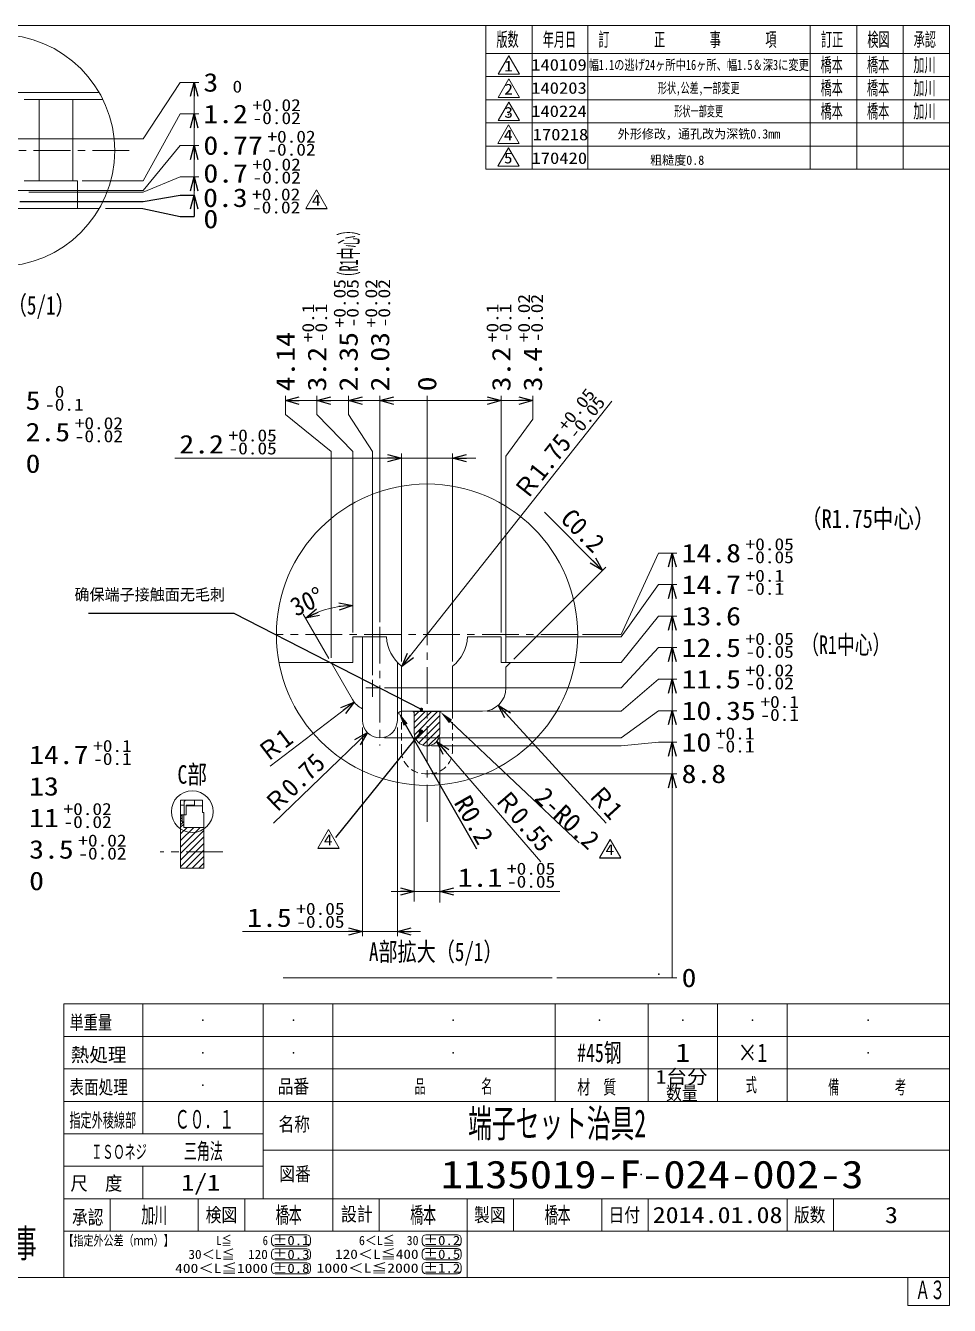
# Model space of a CAD drawing. Header units: millimetres. Extents: x -188 to 219, y -517 to -234.
# Drawn here: x 20 to 219.2, y -509.7 to -233.7 of the extents above; entities that cross this region are included whole.
import ezdxf
from ezdxf.enums import TextEntityAlignment as Align

# ---------------------------------------------------------------- set-up
doc = ezdxf.new("R2010")
doc.units = ezdxf.units.MM
doc.header["$LTSCALE"] = 0.25
doc.header["$PDSIZE"] = 1
doc.linetypes.add('CENTER', pattern=[50.8, 31.75, -6.35, 6.35, -6.35])
doc.linetypes.add('DASHED2', pattern=[9.525, 6.35, -3.175])
for name, color, linetype in [('Layer0021', 7, 'Continuous'), ('Layer0048', 7, 'Continuous'), ('Layer0208', 7, 'Continuous'), ('Layer0224', 7, 'Continuous'), ('Layer0229', 7, 'Continuous'), ('ZUWAKU', 7, 'Continuous')]:
    doc.layers.add(name, color=color, linetype=linetype)
doc.styles.add('dcStyle0', font='', dxfattribs={"width": 0.616})
doc.styles.add('dcStyle1', font='', dxfattribs={"width": 0.952381})
doc.styles.get("Standard").update_dxf_attribs({"font": ''})
doc.styles.get('dcStyle0').set_extended_font_data('SimSun')
doc.styles.get('dcStyle1').set_extended_font_data('SimSun')
doc.styles.get('Standard').set_extended_font_data('SimSun')
doc.dimstyles.get("Standard").update_dxf_attribs({"dimtxt": 0.18, "dimasz": 0.18, "dimexe": 0.18, "dimexo": 0.0625, "dimgap": 0.09, "dimtad": 0, "dimtih": 1, "dimtoh": 1, "dimdec": 4, "dimzin": 0, "dimdsep": 46, "dimtxsty": 'Standard', "dimcen": 0.09, "dimadec": 0, "dimazin": 0, "dimtfac": 1, "dimtdec": 4, "dimtofl": 0, "dimtmove": 0, "dimatfit": 3, "dimfxl": 0, "dimtolj": 1, "dimtzin": 0, "dimarcsym": 0})

# ---------------------------------------------------------------- blocks, each defined once
blk = doc.blocks.new('_OPEN30')
at = {"color": 0, "linetype": 'ByBlock', "lineweight": -2}
for p, q in [((-1, 0.267949), (0, 0)), ((0, 0), (-1, -0.267949)), ((0, 0), (-1, 0))]:
    blk.add_line(p, q, dxfattribs=at)

msp = doc.modelspace()

# ---------------------------------------------------------------- hatches: boundary and pattern name
at = {"layer": 'Layer0229'}
h = msp.add_hatch(dxfattribs=at)
h.set_pattern_fill('ANSI31', color=256, scale=0.3, style=0)
h.set_pattern_definition([(45, (-523.8711, -371.7816), (-0.6735192, 0.6735192), [])])
edge = h.paths.add_edge_path()
edge.add_line((103.81, -381.52), (109.31, -381.52))
edge.add_line((109.31, -381.52), (109.31, -386.27))
edge.add_arc((106.56, -386.27), 2.75, -180, 0, ccw=False)
edge.add_line((103.81, -386.27), (103.81, -381.52))

# ---------------------------------------------------------------- linework, layer by layer
at = {"color": 0, "linetype": 'Continuous', "lineweight": 13}
for p, q in [((54.19, -401.79), (53.42, -401.79)), ((54.62, -401.78), (56.42, -401.78)), ((56.42, -400.69), (56.42, -401.78)), ((58.42, -403.39), (58.12, -403.39))]:
    msp.add_line(p, q, dxfattribs=at)
msp.add_circle((55.92, -403.19), 4.5, dxfattribs=at)
at = {"layer": 'Layer0021', "color": 0, "linetype": 'Continuous', "lineweight": 13}
for p, q in [((58.12, -400.69), (53.42, -400.69)), ((54.19, -400.99), (54.49, -400.69)), ((54.19, -400.99), (54.19, -403.89)), ((58.12, -401.95), (54.62, -401.95)), ((58.12, -400.69), (58.12, -403.39))]:
    msp.add_line(p, q, dxfattribs=at)
at = {"layer": 'Layer0021', "color": 0, "linetype": 'Continuous', "lineweight": 18}
for p, q in [((53.42, -400.69), (53.42, -415.39)), ((54.62, -403.89), (54.62, -401.78)), ((53.42, -403.89), (54.62, -403.89)), ((53.72, -403.89), (53.72, -405.38)), ((54.12, -405.38), (53.72, -405.38)), ((54.12, -406.59), (54.12, -403.89)), ((58.42, -415.39), (58.42, -403.39)), ((58.42, -406.59), (54.12, -406.59)), ((53.42, -415.39), (58.42, -415.39))]:
    msp.add_line(p, q, dxfattribs=at)
at = {"layer": 'Layer0021', "color": 9, "linetype": 'Continuous', "lineweight": 18}
for p, q in [((53.42, -404.22), (53.72, -403.92)), ((53.42, -404.78), (53.72, -404.48)), ((53.42, -405.35), (53.72, -405.05)), ((53.42, -406.02), (54.06, -405.38)), ((53.42, -406.57), (54.12, -405.87)), ((53.42, -410.82), (57.65, -406.59)), ((53.42, -409.4), (56.24, -406.59)), ((53.42, -407.99), (54.82, -406.59)), ((53.42, -412.23), (58.42, -407.23)), ((53.42, -413.64), (58.42, -408.64)), ((53.42, -415.06), (58.42, -410.06)), ((54.51, -415.39), (58.42, -411.47)), ((55.92, -415.39), (58.42, -412.89)), ((57.34, -415.39), (58.42, -414.3))]:
    msp.add_line(p, q, dxfattribs=at)
at = {"layer": 'Layer0021', "color": 0, "linetype": 'CENTER', "lineweight": 13}
msp.add_line((62.52, -411.89), (49.02, -411.89), dxfattribs=at)
at = {"layer": 'Layer0208', "color": 0, "linetype": 'Continuous', "lineweight": 13}
for p, q in [((35.85, -248.12), (-7.45, -248.12)), ((45.33, -258.12), (53.33, -245.92)), ((53.33, -245.92), (57.33, -245.92)), ((56.33, -252.72), (56.33, -245.92)), ((22.93, -249.62), (22.93, -267.12)), ((30.2, -249.62), (30.2, -267.12)), ((45.33, -267.12), (53.33, -252.72)), ((53.33, -252.72), (57.33, -252.72)), ((56.33, -259.52), (56.33, -252.72)), ((8.8, -258.12), (45.33, -258.12)), ((45.33, -269.27), (53.33, -259.52)), ((53.33, -259.52), (57.33, -259.52)), ((56.33, -266.32), (56.33, -259.52)), ((31.2, -267.12), (19.7, -267.12)), ((31.2, -267.12), (31.2, -273.12)), ((32.2, -267.12), (45.33, -267.12)), ((45.33, -269.62), (53.33, -266.32)), ((53.33, -266.32), (57.33, -266.32)), ((56.33, -273.12), (56.33, -266.32)), ((1.06, -269.27), (45.33, -269.27)), ((20.7, -269.62), (45.33, -269.62)), ((35.85, -273.12), (-7.45, -273.12)), ((37.19, -273.12), (45.3, -273.12))]:
    msp.add_line(p, q, dxfattribs=at)
at = {"layer": 'Layer0208', "color": 0, "linetype": 'CENTER', "lineweight": 13}
msp.add_line((42.34, -260.62), (-15.64, -260.62), dxfattribs=at)
at = {"layer": 'Layer0208'}
for p, q in [((45.36, -271.62), (53.33, -270.21)), ((53.33, -270.21), (56.33, -270.21)), ((18.72, -271.62), (45.36, -271.62)), ((45.3, -273.12), (53.33, -274.84)), ((56.33, -273.21), (56.33, -274.84)), ((80.43, -273.09), (85.05, -273.09)), ((53.33, -274.84), (56.33, -274.84)), ((83, -411.06), (87.62, -411.06)), ((143.74, -413.17), (148.36, -413.17))]:
    msp.add_line(p, q, dxfattribs=at)
at = {"layer": 'Layer0224', "color": 0, "linetype": 'Continuous', "lineweight": 13}
for p, q in [((36.65, -249.62), (19.7, -249.62)), ((76.01, -317.55), (76.01, -313.55)), ((82.81, -314.55), (76.01, -314.55)), ((82.81, -317.55), (82.81, -313.55)), ((89.61, -314.55), (82.81, -314.55)), ((89.61, -317.55), (89.61, -313.55)), ((96.41, -314.55), (89.61, -314.55)), ((96.41, -362.3), (96.41, -313.55)), ((106.56, -314.55), (96.41, -314.55)), ((106.56, -353.4), (106.56, -313.55)), ((106.56, -364.02), (106.56, -313.55)), ((106.56, -314.55), (122.56, -314.55)), ((122.56, -364.52), (122.56, -313.55)), ((122.56, -314.55), (129.36, -314.55)), ((129.36, -318.55), (129.36, -313.55)), ((146.42, -314.66), (101.13, -371.88)), ((85.86, -325.55), (76.01, -317.55)), ((90.56, -325.55), (82.81, -317.55)), ((94.81, -325.55), (89.61, -317.55)), ((123.56, -326.55), (129.36, -318.55)), ((85.86, -370.02), (85.86, -325.55)), ((90.56, -364.52), (90.56, -325.55)), ((94.81, -373.76), (94.81, -325.55)), ((52.15, -326.95), (101.06, -326.95)), ((101.06, -370.83), (101.06, -325.95)), ((101.06, -326.95), (112.06, -326.95)), ((112.06, -370.83), (112.06, -325.95)), ((117.06, -326.95), (112.06, -326.95)), ((123.56, -371.02), (123.56, -326.55)), ((131.92, -338.63), (144.44, -351.15)), ((148.47, -365.02), (156.47, -347.42)), ((156.47, -347.42), (160.47, -347.42)), ((159.47, -354.22), (159.47, -347.42)), ((125.27, -370.31), (145.14, -350.44)), ((148.47, -365.52), (156.47, -354.22)), ((156.47, -354.22), (160.47, -354.22)), ((159.47, -361.02), (159.47, -354.22)), ((79.85, -360.61), (85.36, -370.15)), ((148.47, -371.02), (156.47, -361.02)), ((156.47, -361.02), (160.47, -361.02)), ((159.47, -367.82), (159.47, -361.02)), ((123.56, -365.52), (148.47, -365.52)), ((140.06, -365.02), (148.47, -365.02)), ((148.47, -376.52), (156.47, -367.82)), ((156.47, -367.82), (160.47, -367.82)), ((159.47, -374.62), (159.47, -367.82)), ((90.48, -379.02), (85.86, -371.02)), ((139.5, -371.02), (148.47, -371.02)), ((148.47, -381.52), (156.47, -374.62)), ((156.47, -374.62), (160.47, -374.62)), ((159.47, -381.42), (159.47, -374.62)), ((97.42, -376.52), (148.47, -376.52)), ((72.75, -393.37), (90.84, -379.56)), ((145.19, -405.66), (121.94, -380.21)), ((119.56, -381.52), (148.47, -381.52)), ((148.47, -387.27), (156.47, -381.42)), ((156.47, -381.42), (160.47, -381.42)), ((159.47, -388.22), (159.47, -381.42)), ((73.43, -405.69), (93.71, -386.12)), ((92.66, -385.02), (92.66, -430.04)), ((100.16, -385.02), (100.16, -430.04)), ((97.41, -387.27), (148.47, -387.27)), ((103.81, -387.27), (103.81, -422.57)), ((107.56, -389.02), (148.47, -389.02)), ((131.14, -414.02), (108.66, -388.05)), ((109.31, -387.27), (109.31, -422.79)), ((148.47, -389.02), (156.47, -388.22)), ((156.47, -388.22), (160.47, -388.22)), ((159.47, -395.02), (159.47, -388.22)), ((107.56, -395.02), (160.47, -395.02)), ((159.47, -439.02), (159.47, -395.02)), ((98.81, -420.39), (103.81, -420.39)), ((103.81, -420.39), (109.31, -420.39)), ((135.21, -420.39), (109.31, -420.39)), ((66.77, -429.04), (92.66, -429.04)), ((92.66, -429.04), (100.16, -429.04)), ((105.16, -429.04), (100.16, -429.04)), ((133.57, -439.02), (75.53, -439.02)), ((134.57, -439.02), (160.47, -439.02))]:
    msp.add_line(p, q, dxfattribs=at)
at = {"layer": 'Layer0224', "color": 0, "linetype": 'CENTER', "lineweight": 13}
for p, q in [((106.56, -405.36), (106.56, -354.4)), ((96.41, -363.3), (96.41, -388.92)), ((139.06, -365.02), (74.06, -365.02)), ((94.81, -374.76), (94.81, -378.45)), ((96.16, -376.52), (93.33, -376.52))]:
    msp.add_line(p, q, dxfattribs=at)
at = {"layer": 'Layer0224', "color": 0, "linetype": 'Continuous', "lineweight": 13}
for centre, radius in [((14.2, -260.62), 25), ((106.56, -365.02), 32.5)]:
    msp.add_circle(centre, radius, dxfattribs=at)
for centre, radius, start, end in [((90.56, -379.16), 20.42, 90, 120), ((96.41, -383.52), 3.75, 180, 0)]:
    msp.add_arc(centre, radius, start, end, dxfattribs=at)
at = {"layer": 'Layer0229', "color": 0, "linetype": 'Continuous', "lineweight": 18}
for p, q in [((90.56, -365.52), (97.83, -365.52)), ((122.56, -365.52), (115.3, -365.52)), ((74.62, -371.02), (90.56, -371.02)), ((101.06, -381.52), (101.06, -371.83)), ((112.06, -381.52), (112.06, -371.83)), ((122.56, -371.02), (138.5, -371.02))]:
    msp.add_line(p, q, dxfattribs=at)
at = {"layer": 'Layer0229', "color": 0, "linetype": 'Continuous', "lineweight": 13}
for p, q in [((90.56, -365.52), (90.56, -371.02)), ((92.66, -383.52), (92.66, -365.52)), ((122.56, -365.52), (122.56, -371.02)), ((100.16, -383.52), (100.16, -370.99)), ((123.56, -372.02), (124.56, -371.02)), ((123.56, -372.02), (123.56, -376.52)), ((101.06, -381.52), (103.81, -381.52)), ((103.81, -382.02), (103.81, -386.27)), ((109.31, -381.52), (118.56, -381.52)), ((109.31, -382.02), (109.31, -386.27))]:
    msp.add_line(p, q, dxfattribs=at)
at = {"layer": 'Layer0229', "color": 0, "linetype": 'DASHED2', "lineweight": 18}
for p, q in [((101.06, -381.52), (101.06, -390.02)), ((112.06, -381.52), (112.06, -390.02)), ((107.06, -395.02), (106.06, -395.02))]:
    msp.add_line(p, q, dxfattribs=at)
at = {"layer": 'Layer0229'}
for p, q in [((103.81, -381.52), (109.31, -381.52)), ((117.28, -411.29), (101.94, -384.42)), ((139.41, -409.95), (111.63, -383.74))]:
    msp.add_line(p, q, dxfattribs=at)
at = {"layer": 'Layer0229', "color": 0, "linetype": 'Continuous', "lineweight": 13}
for centre, radius, start, end in [((106.56, -365.02), 8.75, 183.2758, 231.0552), ((106.56, -365.02), 8.75, 308.9448, 356.7242), ((118.56, -376.52), 5, 270, 0), ((94.81, -376.52), 5, 210, 243.8879), ((101.16, -382.52), 1, 90, 180), ((103.31, -382.02), 0.5, 0, 90), ((109.81, -382.02), 0.5, 90, 180), ((106.56, -386.27), 2.75, 180, 0)]:
    msp.add_arc(centre, radius, start, end, dxfattribs=at)
at = {"layer": 'Layer0229', "color": 0, "linetype": 'DASHED2', "lineweight": 18}
for centre, start, end in [((106.06, -390.02), 180, 270), ((107.06, -390.02), 270, 0)]:
    msp.add_arc(centre, 5, start, end, dxfattribs=at)
at = {"layer": 'Layer0229'}
for points in [[(102.38, -384.17), (101.51, -384.67), (100.46, -381.81)], [(111.98, -383.37), (111.29, -384.1), (109.45, -381.68)]]:
    msp.add_solid(points, dxfattribs=at)
at = {"layer": 'ZUWAKU', "color": 0, "linetype": 'Continuous', "lineweight": 13}
for p, q in [((219.23, -233.67), (-175.77, -233.67)), ((119.23, -254.67), (119.23, -233.67)), ((129.23, -254.67), (129.23, -233.67)), ((141.23, -254.67), (141.23, -233.67)), ((189.23, -254.67), (189.23, -233.67)), ((199.23, -254.67), (199.23, -233.67)), ((209.23, -254.67), (209.23, -233.67)), ((219.23, -233.67), (219.23, -503.67)), ((119.23, -239.67), (219.23, -239.67)), ((124.23, -240.17), (121.92, -244.17)), ((124.23, -240.17), (126.54, -244.17)), ((119.23, -244.67), (219.23, -244.67)), ((121.92, -244.17), (126.54, -244.17)), ((124.23, -245.17), (121.92, -249.17)), ((124.23, -245.17), (126.54, -249.17)), ((119.23, -249.67), (219.23, -249.67)), ((121.92, -249.17), (126.54, -249.17)), ((124.23, -250.17), (121.92, -254.17)), ((124.23, -250.17), (126.54, -254.17)), ((119.23, -254.67), (219.23, -254.67)), ((119.23, -259.67), (119.23, -254.67)), ((124.14, -255.07), (121.83, -259.07)), ((121.92, -254.17), (126.54, -254.17)), ((124.14, -255.07), (126.45, -259.07)), ((129.23, -259.67), (129.23, -254.67)), ((141.23, -259.67), (141.23, -254.67)), ((189.23, -259.67), (189.23, -254.67)), ((199.23, -259.67), (199.23, -254.67)), ((209.23, -259.67), (209.23, -254.67)), ((121.83, -259.07), (126.45, -259.07)), ((119.23, -259.67), (219.23, -259.67)), ((119.23, -264.67), (119.23, -259.67)), ((124.15, -260.02), (121.84, -264.02)), ((124.15, -260.02), (126.46, -264.02)), ((129.23, -264.67), (129.23, -259.67)), ((141.23, -264.67), (141.23, -259.67)), ((189.23, -264.67), (189.23, -259.67)), ((199.23, -264.67), (199.23, -259.67)), ((209.23, -264.67), (209.23, -259.67)), ((119.23, -264.67), (219.23, -264.67)), ((121.84, -264.02), (126.46, -264.02)), ((82.74, -269.09), (80.43, -273.09)), ((82.74, -269.09), (85.05, -273.09)), ((85.31, -407.06), (83, -411.06)), ((85.31, -407.06), (87.62, -411.06)), ((146.05, -409.17), (143.74, -413.17)), ((146.05, -409.17), (148.36, -413.17)), ((28.23, -444.67), (71.23, -444.67)), ((28.23, -444.67), (28.23, -503.67)), ((45.23, -444.67), (45.23, -465.67)), ((71.23, -444.67), (71.23, -465.67)), ((71.23, -444.67), (219.23, -444.67)), ((86.23, -444.67), (86.23, -486.67)), ((134.23, -465.67), (134.23, -444.67)), ((154.23, -444.67), (154.23, -465.67)), ((169.23, -465.67), (169.23, -444.67)), ((184.23, -465.67), (184.23, -444.67)), ((28.23, -451.67), (219.23, -451.67)), ((28.23, -458.67), (219.23, -458.67)), ((28.23, -465.67), (71.23, -465.67)), ((45.23, -465.67), (45.23, -472.67)), ((71.23, -465.67), (219.23, -465.67)), ((71.23, -465.67), (71.23, -486.67)), ((28.23, -472.67), (71.23, -472.67)), ((71.23, -476.17), (219.23, -476.17)), ((28.23, -479.67), (71.23, -479.67)), ((45.23, -479.67), (45.23, -486.67)), ((28.23, -486.67), (219.23, -486.67)), ((38.23, -486.67), (38.23, -493.67)), ((57.23, -493.67), (57.23, -486.67)), ((67.23, -486.67), (67.23, -493.67)), ((86.23, -486.67), (86.23, -493.67)), ((96.23, -486.67), (96.23, -493.67)), ((115.23, -486.67), (115.23, -493.67)), ((125.23, -493.67), (125.23, -486.67)), ((144.23, -486.67), (144.23, -493.67)), ((154.23, -493.67), (154.23, -486.67)), ((184.23, -493.67), (184.23, -486.67)), ((194.23, -486.67), (194.23, -493.67)), ((28.23, -493.67), (219.23, -493.67)), ((115.23, -493.67), (115.23, -503.67)), ((73.03, -495.27), (73.03, -496.07)), ((80.63, -494.47), (73.83, -494.47)), ((81.43, -496.07), (81.43, -495.27)), ((105.53, -495.27), (105.53, -496.07)), ((113.13, -494.47), (106.33, -494.47)), ((113.93, -496.07), (113.93, -495.27)), ((73.03, -498.27), (73.03, -499.07)), ((73.83, -496.87), (80.63, -496.87)), ((80.63, -497.47), (73.83, -497.47)), ((81.43, -499.07), (81.43, -498.27)), ((105.53, -498.23), (105.53, -499.03)), ((106.33, -496.87), (113.13, -496.87)), ((113.13, -497.43), (106.33, -497.43)), ((113.93, -499.03), (113.93, -498.23)), ((73.03, -501.27), (73.03, -502.07)), ((73.83, -499.87), (80.63, -499.87)), ((80.63, -500.47), (73.83, -500.47)), ((81.43, -502.07), (81.43, -501.27)), ((105.53, -501.23), (105.53, -502.03)), ((106.33, -499.83), (113.13, -499.83)), ((113.13, -500.43), (106.33, -500.43)), ((113.93, -502.03), (113.93, -501.23)), ((219.23, -503.67), (-175.77, -503.67)), ((73.83, -502.87), (80.63, -502.87)), ((106.33, -502.83), (113.13, -502.83)), ((210.23, -509.67), (210.23, -503.67)), ((219.23, -509.67), (219.23, -503.67)), ((210.23, -509.67), (219.23, -509.67))]:
    msp.add_line(p, q, dxfattribs=at)
for centre, start, end in [((73.83, -495.27), 90, 180), ((73.83, -496.07), 180, 270), ((80.63, -495.27), 0, 90), ((80.63, -496.07), 270, 0), ((106.33, -495.27), 90, 180), ((106.33, -496.07), 180, 270), ((113.13, -495.27), 0, 90), ((113.13, -496.07), 270, 0), ((73.83, -498.27), 90, 180), ((73.83, -499.07), 180, 270), ((80.63, -498.27), 0, 90), ((80.63, -499.07), 270, 0), ((106.33, -498.23), 90, 180), ((106.33, -499.03), 180, 270), ((113.13, -498.23), 0, 90), ((113.13, -499.03), 270, 0), ((73.83, -501.27), 90, 180), ((73.83, -502.07), 180, 270), ((80.63, -501.27), 0, 90), ((80.63, -502.07), 270, 0), ((106.33, -501.23), 90, 180), ((106.33, -502.03), 180, 270), ((113.13, -501.23), 0, 90), ((113.13, -502.03), 270, 0)]:
    msp.add_arc(centre, 0.8, start, end, dxfattribs=at)
at = {"layer": 'ZUWAKU', "color": 0, "linetype": 'Continuous'}
for p in [(124.16, -242.88), (124.16, -247.88), (124.16, -252.88), (156.55, -438.23), (58.23, -448.17), (77.73, -448.17), (112.23, -448.17), (143.73, -448.17), (161.73, -448.17), (176.73, -448.17), (201.73, -448.17), (58.23, -455.17), (77.73, -455.17), (112.23, -455.17), (143.73, -455.17), (143.73, -455.17), (161.73, -455.17), (161.73, -455.17), (176.73, -455.17), (176.73, -455.17), (201.73, -455.17), (201.73, -455.17), (58.23, -462.17), (152.73, -470.92), (152.73, -470.92), (38.44, -482.08), (152.73, -481.42), (152.73, -481.42), (57.73, -483.17), (47.73, -490.17), (47.73, -490.17), (76.73, -490.17), (76.73, -490.17), (105.73, -490.17), (105.73, -490.17), (134.73, -490.17), (134.73, -490.17)]:
    msp.add_point(p, dxfattribs=at)

# ---------------------------------------------------------------- block references
at = {"layer": 'Layer0208', "color": 0, "xscale": 3.000002787824364, "yscale": 2.999989273978464, "rotation": 90}
for p in [(56.33, -245.92), (56.33, -252.72), (56.33, -259.52), (56.33, -266.32), (56.33, -270.21)]:
    msp.add_blockref('_OPEN30', p, dxfattribs=at)
at = {"layer": 'Layer0224', "color": 0, "xscale": 3.000002787824364, "yscale": 2.999989273978464}
for p, rotation in [((76.01, -314.55), 180), ((82.81, -314.55), 180), ((89.61, -314.55), 180), ((96.41, -314.55), 180), ((112.06, -326.95), 180), ((159.47, -347.42), 90), ((144.44, -351.15), 314.9999999999765), ((159.47, -354.22), 90), ((90.56, -358.74), 4.208274313186516), ((80.35, -361.47), 205.7917256868134), ((159.47, -361.02), 90), ((101.13, -371.88), 231.6391520440588), ((159.47, -367.82), 90), ((159.47, -374.62), 90), ((90.84, -379.56), 37.37313148785397), ((121.94, -380.21), 132.4202834544606), ((159.47, -381.42), 90), ((93.71, -386.12), 43.96179748365822), ((108.66, -388.05), 130.8820093620994), ((159.47, -388.22), 90), ((159.47, -395.02), 90), ((109.31, -420.39), 180), ((100.16, -429.04), 180)]:
    msp.add_blockref('_OPEN30', p, dxfattribs=dict(at, rotation=rotation))
for p in [(122.56, -314.55), (129.36, -314.55), (101.06, -326.95), (103.81, -420.39), (92.66, -429.04)]:
    msp.add_blockref('_OPEN30', p, dxfattribs=at)

# ---------------------------------------------------------------- texts
at = {"color": 0, "style": 'dcStyle1'}
for s, height, width, p, p2 in [('1', 2.33, 1.125, (123.23, -243.55), (125.1, -243.55)), ('2', 2.33, 1.125, (123.23, -248.55), (125.1, -248.55)), ('3', 2.33, 1.125, (123.23, -253.55), (125.1, -253.55)), ('4', 2.33, 1.125, (123.14, -258.44), (125.01, -258.44)), ('5', 2.33, 1.125, (123.15, -263.39), (125.01, -263.39)), ('4', 2.33, 1.125, (81.74, -272.47), (83.61, -272.47)), ('B部拡大（5/1）', 4, 0.723214, (1.74, -295.98), (30.54, -295.98)), (' 0', 2.6, 1.125, (24.18, -313.92), (28.34, -313.92)), ('5', 4, 1.125, (19.98, -316.52), (23.18, -316.52)), ('-0.1', 2.6, 1.125, (24.18, -316.72), (32.5, -316.72)), ('2.5', 4, 1.125, (19.98, -323.32), (29.58, -323.32)), ('+0.02', 2.6, 1.125, (30.58, -320.72), (40.98, -320.72)), ('-0.02', 2.6, 1.125, (30.58, -323.52), (40.98, -323.52)), ('0', 4, 1.125, (19.98, -330.12), (23.18, -330.12)), ('14.7', 4, 1.125, (20.75, -392.92), (33.55, -392.92)), ('+0.1', 2.6, 1.125, (34.55, -390.32), (42.87, -390.32)), ('-0.1', 2.6, 1.125, (34.55, -393.12), (42.87, -393.12)), ('C部', 4, 0.75, (52.73, -397.17), (59.13, -397.17)), ('13', 4, 1.125, (20.75, -399.72), (27.15, -399.72)), ('11', 4, 1.125, (20.75, -406.52), (27.15, -406.52)), ('+0.02', 2.6, 1.125, (28.15, -403.92), (38.55, -403.92)), ('-0.02', 2.6, 1.125, (28.15, -406.72), (38.55, -406.72)), ('+0.02', 2.6, 1.125, (31.35, -410.72), (41.75, -410.72)), ('4', 2.33, 1.125, (84.31, -410.43), (86.17, -410.43)), ('3.5', 4, 1.125, (20.75, -413.32), (30.35, -413.32)), ('-0.02', 2.6, 1.125, (31.35, -413.52), (41.75, -413.52)), ('4', 2.33, 1.125, (145.05, -412.55), (146.92, -412.55)), ('0', 4, 1.125, (20.75, -420.12), (23.95, -420.12)), ('A部拡大（5/1）', 4, 0.723214, (94.04, -435.4), (122.84, -435.4))]:
    msp.add_text(s, height=height, dxfattribs=dict(at, width=width)).set_placement(p, p2, align=Align.FIT)
at = {"insert": (30.52, -355.12), "char_height": 2.5, "width": 34.5667, "attachment_point": 1, "style": 'dcStyle1'}
msp.add_mtext('确保端子接触面无毛刺', dxfattribs=at)
at = {"layer": 'Layer0048', "color": 0, "style": 'dcStyle1'}
for s, height, width, p, p2 in [('140109', 2.5, 1.125, (129.02, -243.38), (141.02, -243.38)), ('幅1.1の逃げ24ヶ所中16ヶ所、幅1.5＆深3に変更', 2.2, 0.706395, (141.4, -243.23), (188.92, -243.23)), ('橋本', 3, 0.5625, (191.45, -243.63), (196.25, -243.63)), ('橋本', 3, 0.5625, (201.45, -243.63), (206.25, -243.63)), ('加川', 3, 0.5625, (211.45, -243.63), (216.25, -243.63)), ('橋本', 3, 0.5625, (191.45, -248.63), (196.25, -248.63)), ('橋本', 3, 0.5625, (201.45, -248.63), (206.25, -248.63)), ('加川', 3, 0.5625, (211.45, -248.63), (216.25, -248.63)), ('140203', 2.5, 1.125, (129.02, -248.38), (141.02, -248.38)), ('形状,公差,一部変更', 2.2, 0.625, (156.36, -248.23), (173.96, -248.23)), ('140224', 2.5, 1.125, (129.02, -253.38), (141.02, -253.38)), ('形状一部変更', 2.2, 0.5625, (159.88, -253.23), (170.44, -253.23)), ('橋本', 3, 0.5625, (191.45, -253.63), (196.25, -253.63)), ('橋本', 3, 0.5625, (201.45, -253.63), (206.25, -253.63)), ('加川', 3, 0.5625, (211.45, -253.63), (216.25, -253.63)), ('170218', 2.5, 1.125, (129.34, -258.41), (141.34, -258.41)), ('170420', 2.5, 1.125, (129.09, -263.51), (141.09, -263.51))]:
    msp.add_text(s, height=height, dxfattribs=dict(at, width=width)).set_placement(p, p2, align=Align.FIT)
at = {"layer": 'Layer0208', "color": 0, "style": 'dcStyle1', "width": 1.125}
for s, height, p, p2 in [('3', 4, (58.33, -247.92), (61.53, -247.92)), (' 0', 2.6, (62.53, -248.12), (66.69, -248.12)), ('1.2', 4, (58.33, -254.72), (67.93, -254.72)), ('+0.02', 2.6, (68.93, -252.12), (79.33, -252.12)), ('-0.02', 2.6, (68.93, -254.92), (79.33, -254.92)), ('+0.02', 2.6, (72.13, -258.92), (82.53, -258.92)), ('0.77', 4, (58.33, -261.52), (71.13, -261.52)), ('-0.02', 2.6, (72.13, -261.72), (82.53, -261.72)), ('0.7', 4, (58.33, -267.53), (67.93, -267.53)), ('+0.02', 2.6, (68.93, -264.93), (79.33, -264.93)), ('-0.02', 2.6, (68.93, -267.73), (79.33, -267.73)), ('0.3', 4, (58.27, -272.79), (67.87, -272.79)), ('+0.02', 2.6, (68.82, -271.38), (79.22, -271.38)), ('-0.02', 2.6, (68.82, -274.18), (79.22, -274.18)), ('0', 4, (58.33, -277.38), (61.53, -277.38))]:
    msp.add_text(s, height=height, dxfattribs=at).set_placement(p, p2, align=Align.FIT)
at = {"layer": 'Layer0208', "char_height": 2, "width": 48, "attachment_point": 5, "style": 'dcStyle1'}
for s, insert in [('外形修改，通孔改为深铣0.3mm', (165.23, -257.17)), ('粗糙度0.8', (160.51, -262.8))]:
    msp.add_mtext(s, dxfattribs=dict(at, insert=insert))
at = {"layer": 'Layer0224', "color": 0, "style": 'dcStyle1'}
for s, height, rotation, width, p, p2 in [('（R1中心）', 4, 90, 0.450658, (91.67, -289.24), (91.67, -276.42)), ('+0.05', 2.6, 90, 1.125, (89.01, -298.75), (89.01, -288.35)), ('-0.05', 2.6, 90, 1.125, (91.81, -298.75), (91.81, -288.35)), ('+0.02', 2.6, 90, 1.125, (95.81, -298.75), (95.81, -288.35)), ('-0.02', 2.6, 90, 1.125, (98.61, -298.75), (98.61, -288.35)), ('+0.02', 2.6, 90, 1.125, (128.76, -301.95), (128.76, -291.55)), ('-0.02', 2.6, 90, 1.125, (131.56, -301.95), (131.56, -291.55)), ('+0.1', 2.6, 90, 1.125, (82.21, -301.95), (82.21, -293.63)), ('-0.1', 2.6, 90, 1.125, (85.01, -301.95), (85.01, -293.63)), ('+0.1', 2.6, 90, 1.125, (121.96, -301.95), (121.96, -293.63)), ('-0.1', 2.6, 90, 1.125, (124.76, -301.95), (124.76, -293.63)), ('4.14', 4, 90, 1.125, (78.01, -312.55), (78.01, -299.75)), ('2.35', 4, 90, 1.125, (91.61, -312.55), (91.61, -299.75)), ('2.03', 4, 90, 1.125, (98.41, -312.55), (98.41, -299.75)), ('3.2', 4, 90, 1.125, (84.81, -312.55), (84.81, -302.95)), ('3.2', 4, 90, 1.125, (124.56, -312.55), (124.56, -302.95)), ('3.4', 4, 90, 1.125, (131.36, -312.55), (131.36, -302.95)), ('0', 4, 90, 1.125, (108.56, -312.55), (108.56, -309.35)), ('0', 4, 90, 1.125, (108.56, -312.55), (108.56, -309.35)), ('+0.05', 2.6, 51.6392, 1.125, (136.53, -321.36), (142.98, -313.21)), ('-0.05', 2.6, 51.6392, 1.125, (138.72, -323.1), (145.18, -314.95)), ('Ｒ1.75', 4, 51.6392, 0.9375, (128.01, -336.31), (137.94, -323.76))]:
    msp.add_text(s, height=height, rotation=rotation, dxfattribs=dict(at, width=width)).set_placement(p, p2, align=Align.FIT)
for s, height, width, p, p2 in [('2.2', 4, 1.125, (53.15, -325.95), (62.75, -325.95)), ('+0.05', 2.6, 1.125, (63.75, -323.35), (74.15, -323.35)), ('-0.05', 2.6, 1.125, (63.75, -326.15), (74.15, -326.15)), ('（R1.75中心）', 4, 0.778846, (187.22, -341.99), (216.02, -341.99)), ('+0.05', 2.6, 1.125, (175.27, -346.82), (185.67, -346.82)), ('14.8', 4, 1.125, (161.47, -349.42), (174.27, -349.42)), ('-0.05', 2.6, 1.125, (175.27, -349.62), (185.67, -349.62)), ('14.7', 4, 1.125, (161.47, -356.22), (174.27, -356.22)), ('+0.1', 2.6, 1.125, (175.27, -353.62), (183.59, -353.62)), ('-0.1', 2.6, 1.125, (175.27, -356.42), (183.59, -356.42)), ('13.6', 4, 1.125, (161.47, -363.02), (174.27, -363.02)), ('12.5', 4, 1.125, (161.47, -369.82), (174.27, -369.82)), ('+0.05', 2.6, 1.125, (175.27, -367.22), (185.67, -367.22)), ('（R1中心）', 4, 0.675, (187.28, -369.18), (206.48, -369.18)), ('-0.05', 2.6, 1.125, (175.27, -370.02), (185.67, -370.02)), ('+0.02', 2.6, 1.125, (175.27, -374.02), (185.67, -374.02)), ('11.5', 4, 1.125, (161.47, -376.62), (174.27, -376.62)), ('-0.02', 2.6, 1.125, (175.27, -376.82), (185.67, -376.82)), ('10.35', 4, 1.125, (161.47, -383.42), (177.47, -383.42)), ('+0.1', 2.6, 1.125, (178.47, -380.82), (186.79, -380.82)), ('-0.1', 2.6, 1.125, (178.47, -383.62), (186.79, -383.62)), ('10', 4, 1.125, (161.47, -390.22), (167.87, -390.22)), ('+0.1', 2.6, 1.125, (168.87, -387.62), (177.19, -387.62)), ('-0.1', 2.6, 1.125, (168.87, -390.42), (177.19, -390.42)), ('8.8', 4, 1.125, (161.47, -397.02), (171.07, -397.02)), ('1.1', 4, 1.125, (113.21, -419.39), (122.81, -419.39)), ('+0.05', 2.6, 1.125, (123.81, -416.79), (134.21, -416.79)), ('-0.05', 2.6, 1.125, (123.81, -419.59), (134.21, -419.59)), ('1.5', 4, 1.125, (67.77, -428.04), (77.37, -428.04)), ('+0.05', 2.6, 1.125, (78.37, -425.44), (88.77, -425.44)), ('-0.05', 2.6, 1.125, (78.37, -428.24), (88.77, -428.24)), ('0', 4, 1.125, (161.47, -441.02), (164.67, -441.02))]:
    msp.add_text(s, height=height, dxfattribs=dict(at, width=width)).set_placement(p, p2, align=Align.FIT)
at = {"layer": 'Layer0224', "color": 0, "char_height": 4, "style": 'dcStyle1'}
for s, insert, width, attachment_point, rotation in [('\\T1.00;C0.2', (142.39, -347.68), 21, 9, 315), ('\\T1.00;30°', (81.52, -359.74), 17, 8, 24.9681), ('\\T1.00;Ｒ1', (78.02, -388.09), 13, 9, 37.3731), ('\\T1.00;Ｒ0.75', (84.97, -393.17), 25, 9, 43.9618), ('\\T1.00;Ｒ0.55', (120.77, -400.51), 25, 7, 310.882), ('\\T1.00;Ｒ1', (140.94, -399.52), 13, 7, 312.4203)]:
    msp.add_mtext(s, dxfattribs=dict(at, insert=insert, width=width, attachment_point=attachment_point, rotation=rotation))
at = {"layer": 'Layer0229', "char_height": 4, "attachment_point": 5}
for s, insert, rotation in [('R0.2', (116.66, -404.98), 299.7133), ('2-R0.2', (136.84, -404.65), 316.6637)]:
    msp.add_mtext(s, dxfattribs=dict(at, insert=insert, rotation=rotation))
at = {"layer": 'ZUWAKU', "color": 0}
for s, height, style, width, p, p2 in [('版数', 3, 'dcStyle0', 0.5625, (121.53, -238.17), (126.33, -238.17)), ('年月日', 3, 'dcStyle0', 0.5625, (131.53, -238.17), (138.73, -238.17)), ('訂\u3000\u3000\u3000\u3000正\u3000\u3000\u3000\u3000事\u3000\u3000\u3000\u3000項', 3, 'dcStyle0', 0.5625, (143.53, -238.17), (181.93, -238.17)), ('訂正', 3, 'dcStyle0', 0.5625, (191.53, -238.17), (196.33, -238.17)), ('検図', 3, 'dcStyle0', 0.5625, (201.53, -238.17), (206.33, -238.17)), ('承認', 3, 'dcStyle0', 0.5625, (211.53, -238.17), (216.33, -238.17)), ('単重量', 3, 'dcStyle0', 0.71875, (29.43, -450.15), (38.63, -450.15)), ('#45钢', 4, 'dcStyle1', 0.675, (138.93, -457.17), (148.53, -457.17)), ('熱処理', 3, 'dcStyle0', 0.9375, (29.73, -457.12), (41.73, -457.12)), ('1', 4, 'dcStyle1', 1.125, (160.13, -457.17), (163.33, -457.17)), ('×1', 4, 'dcStyle1', 0.75, (173.53, -457.17), (179.93, -457.17)), ('表面処理', 3, 'dcStyle0', 0.738281, (29.43, -464.1), (42.03, -464.1)), ('品番', 3, 'dcStyle0', 0.796875, (74.34, -463.93), (81.14, -463.93)), ('品\u3000\u3000\u3000\u3000\u3000名', 3, 'dcStyle0', 0.5625, (103.86, -463.93), (120.66, -463.93)), ('材\u3000質', 3, 'dcStyle0', 0.65625, (138.97, -464.1), (147.37, -464.1)), ('1台分', 3, 'dcStyle0', 1.05, (155.91, -461.86), (167.11, -461.86)), ('式', 3, 'dcStyle0', 0.5625, (175.31, -463.61), (177.71, -463.61)), ('備\u3000\u3000\u3000\u3000\u3000考', 3, 'dcStyle0', 0.5625, (193.08, -464.1), (209.88, -464.1)), ('数量', 3, 'dcStyle0', 0.796875, (158.11, -465.36), (164.91, -465.36)), ('指定外稜線部', 3, 'dcStyle0', 0.5625, (29.43, -471.24), (43.83, -471.24)), ('Ｃ０．１', 4, 'dcStyle0', 0.5625, (52.16, -471.54), (64.96, -471.54)), ('名称', 3, 'dcStyle0', 0.796875, (74.52, -472.09), (81.32, -472.09)), ('端子セット治具2', 6, 'dcStyle1', 0.6, (115.43, -473.41), (153.83, -473.41)), ('三角法', 3.5, 'dcStyle0', 0.5625, (54.13, -478.16), (62.53, -478.16)), ('ＩＳＯネジ', 3, 'dcStyle0', 0.5625, (34.12, -478.05), (46.12, -478.05)), ('図番', 3, 'dcStyle0', 0.796875, (74.69, -482.81), (81.49, -482.81)), ('1135019-F-024-002-3', 6, 'dcStyle1', 1.125, (109.53, -484.42), (200.73, -484.42)), ('尺\u3000度', 3, 'dcStyle0', 0.875, (29.65, -484.85), (40.85, -484.85)), ('1/1', 3.5, 'dcStyle1', 1.125, (53.53, -484.92), (61.93, -484.92)), ('加川', 3.5, 'dcStyle1', 0.5625, (44.93, -491.92), (50.53, -491.92)), ('検図', 3, 'dcStyle0', 0.796875, (58.82, -491.66), (65.62, -491.66)), ('橋本', 3.5, 'dcStyle1', 0.5625, (73.93, -491.92), (79.53, -491.92)), ('設計', 3, 'dcStyle0', 0.796875, (88.02, -491.49), (94.82, -491.49)), ('橋本', 3.5, 'dcStyle1', 0.5625, (102.93, -491.92), (108.53, -491.92)), ('製図', 3, 'dcStyle0', 0.796875, (116.7, -491.66), (123.5, -491.66)), ('橋本', 3.5, 'dcStyle1', 0.5625, (131.93, -491.92), (137.53, -491.92)), ('日付', 3, 'dcStyle0', 0.796875, (145.7, -491.66), (152.5, -491.66)), ('2014.01.08', 3.5, 'dcStyle1', 1.125, (155.23, -491.92), (183.23, -491.92)), ('版数', 3, 'dcStyle0', 0.796875, (185.7, -491.66), (192.5, -491.66)), ('3', 3.5, 'dcStyle1', 1.125, (205.33, -491.92), (208.13, -491.92)), ('承認', 3, 'dcStyle0', 0.796875, (29.96, -492.17), (36.76, -492.17)), ('注記：そり、ばり無き事', 6, 'dcStyle1', 0.5625, (-30.42, -499.29), (22.38, -499.29)), ('【指定外公差（ｍｍ）】', 2.16, 'dcStyle1', 0.703125, (28.15, -496.75), (51.91, -496.75)), ('\u3000\u3000\u3000\u3000L≦\u3000\u3000\u30006', 2, 'dcStyle1', 0.78125, (52.23, -496.67), (72.23, -496.67)), ('±0.1', 2, 'dcStyle1', 1.125, (73.23, -496.67), (81.23, -496.67)), ('\u3000\u30006＜L≦\u300030', 2, 'dcStyle1', 0.904018, (86.73, -496.67), (104.73, -496.67)), ('±0.2', 2, 'dcStyle1', 1.125, (105.73, -496.67), (113.73, -496.67)), ('\u300030＜L≦\u3000120', 2, 'dcStyle1', 1.004464, (52.23, -499.67), (72.23, -499.67)), ('±0.3', 2, 'dcStyle1', 1.125, (73.23, -499.67), (81.23, -499.67)), ('120＜L≦400', 2, 'dcStyle1', 1.150568, (86.73, -499.63), (104.73, -499.63)), ('±0.5', 2, 'dcStyle1', 1.125, (105.73, -499.63), (113.73, -499.63)), ('400＜L≦1000', 2, 'dcStyle1', 1.171875, (52.23, -502.67), (72.23, -502.67)), ('±0.8', 2, 'dcStyle1', 1.125, (73.23, -502.67), (81.23, -502.67)), ('1000＜L≦2000', 2, 'dcStyle1', 1.189904, (82.73, -502.63), (104.73, -502.63)), ('±1.2', 2, 'dcStyle1', 1.125, (105.73, -502.63), (113.73, -502.63)), ('Ａ３', 4, 'dcStyle0', 0.5625, (211.88, -508.32), (218.28, -508.32))]:
    msp.add_text(s, height=height, dxfattribs=dict(at, style=style, width=width)).set_placement(p, p2, align=Align.FIT)

# ---------------------------------------------------------------- leaders
msp.add_leader([(105.35, -381.14), (64.97, -360.49), (33.56, -360.49)], dimstyle='Standard', override={"dimtxt": 4, "dimasz": 3.000002, "dimexe": 1, "dimexo": 1, "dimgap": 0.09, "dimtad": 0, "dimtih": 0, "dimtoh": 0, "dimdec": 2, "dimzin": 8, "dimcen": 0, "dimadec": 2, "dimazin": 2, "dimtfac": 0.55, "dimtdec": 2, "dimldrblk": 'DotSmall', "dimtolj": 0})
at = {"layer": 'Layer0208'}
msp.add_leader([(105.25, -385.97), (86.84, -408.77)], dimstyle='Standard', override={"dimtxt": 4, "dimasz": 1, "dimexe": 1, "dimexo": 1, "dimgap": 0.09, "dimtad": 0, "dimtih": 0, "dimtoh": 0, "dimdec": 2, "dimzin": 8, "dimcen": 0, "dimadec": 2, "dimazin": 2, "dimtfac": 0.55, "dimtdec": 2, "dimldrblk": 'Dot', "dimtolj": 0}, dxfattribs=at)

doc.saveas('drawing.dxf')
